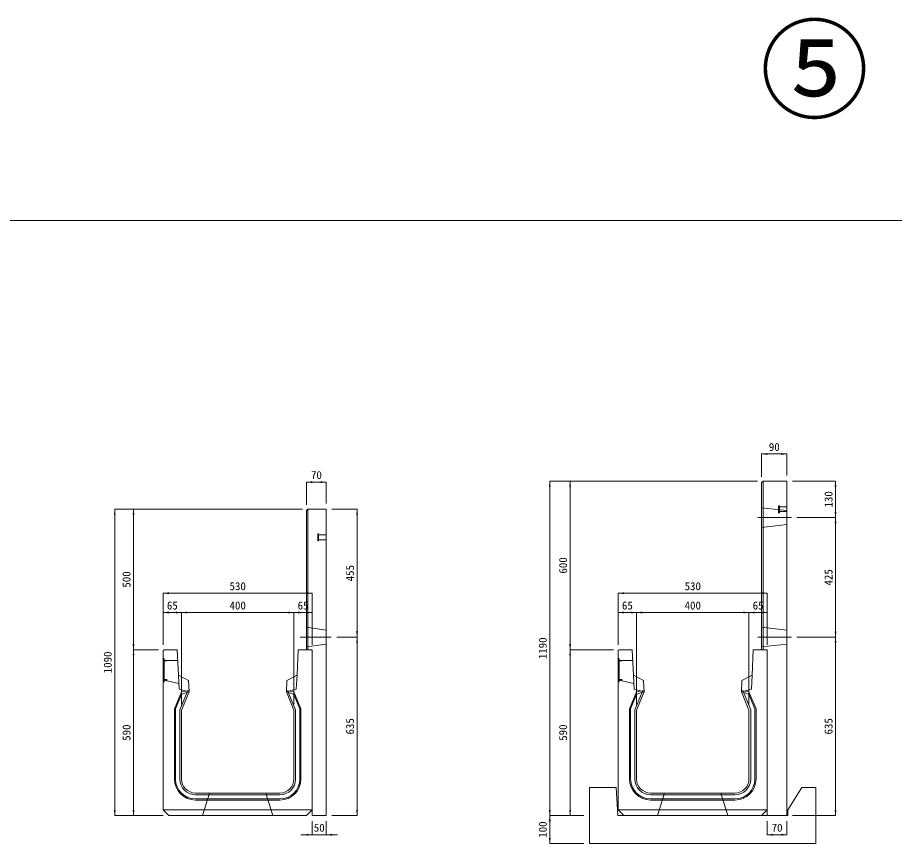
# Model space of a CAD drawing. Units: millimetres at full size; some dimension numbers follow another scale. Extents: x -7442 to 51876, y 9625 to 40052.
# Drawn here: x 24104 to 27223, y 36446 to 39396 of the extents above; entities that cross this region are included whole.
import ezdxf
from ezdxf.enums import TextEntityAlignment as Align

# ---------------------------------------------------------------- set-up
doc = ezdxf.new("R2010")
doc.units = ezdxf.units.MM
doc.header["$LTSCALE"] = 16
for name, pattern in [('DASHED', [7.5, 6, -1.5]), ('USER1', [13.5, 7.5, -6]), ('USER2', [285.75, 190.5, -31.75, 31.75, -31.75])]:
    doc.linetypes.add(name, pattern=pattern)
for name, color, linetype, lineweight in [('HOLE', 7, 'DASHED', 9), ('KIJUN', 5, 'Continuous', 9), ('WWAY', 5, 'Continuous', 9), ('寸法線', 7, 'Continuous', 9), ('本体', 2, 'Continuous', 13), ('補助線', 8, 'Continuous', 9), ('ｲﾝｻｰﾄ', 3, 'USER1', 9)]:
    doc.layers.add(name, color=color, linetype=linetype, lineweight=lineweight)
doc.styles.add('ＭＳ ゴシック', font='')
doc.styles.get('ＭＳ ゴシック').set_extended_font_data('MS Gothic')

# ---------------------------------------------------------------- blocks, each defined once
blk = doc.blocks.new('filled_arrow')
at = {"color": 0, "linetype": 'Continuous', "lineweight": -2}
blk.add_solid([(7.5, 1.25), (0, 0), (7.5, -1.25)], dxfattribs=at)

msp = doc.modelspace()

# ---------------------------------------------------------------- linework, layer by layer
at = {"layer": 'HOLE'}
for points in [[(24786.84, 36636.12), (24986.84, 36636.12), (25011.84, 36556.12), (24761.84, 36556.12)], [(26405.59, 36636.12), (26605.59, 36636.12), (26630.59, 36556.12), (26380.59, 36556.12)]]:
    msp.add_lwpolyline(points, close=True, dxfattribs=at)
at = {"layer": 'KIJUN'}
for p, q in [((24686.96, 36996.59), (24687.09, 36986.46)), ((24706.84, 36994.92), (24713.84, 36996.12)), ((25066.83, 36994.92), (25059.84, 36996.12)), ((25086.72, 36996.59), (25086.59, 36986.46)), ((26305.71, 36996.59), (26305.84, 36986.46)), ((26325.6, 36994.92), (26332.59, 36996.12)), ((26685.59, 36994.92), (26678.59, 36996.12)), ((26705.47, 36996.59), (26705.34, 36986.46)), ((25092.84, 36932.32), (25092.84, 36686.12)), ((26711.59, 36932.32), (26711.59, 36686.12)), ((25036.84, 36636.12), (24736.84, 36636.12)), ((25036.84, 36630.12), (24736.84, 36630.12)), ((26655.59, 36636.12), (26355.59, 36636.12)), ((26655.59, 36630.12), (26355.59, 36630.12)), ((24736.84, 36615.12), (25036.84, 36615.12)), ((24736.84, 36611.12), (25036.84, 36611.12)), ((26355.59, 36615.12), (26655.59, 36615.12)), ((26355.59, 36611.12), (26655.59, 36611.12))]:
    msp.add_line(p, q, dxfattribs=at)
at = {"layer": 'KIJUN', "color": 7, "lineweight": 13}
for p, q in [((25036.84, 36636.12), (24736.84, 36636.12)), ((26655.59, 36636.12), (26355.59, 36636.12))]:
    msp.add_line(p, q, dxfattribs=at)
at = {"layer": 'KIJUN', "color": 7}
for p, q in [((24621.84, 36576.12), (25151.84, 36576.12)), ((26240.59, 36576.12), (26770.59, 36576.12))]:
    msp.add_line(p, q, dxfattribs=at)
at = {"layer": 'KIJUN', "color": 7, "lineweight": 13}
for points in [[(24686.84, 36686.12), (24686.84, 36931.12), (24713.84, 36996.12), (24711.84, 37036.12), (24675.84, 37056.12), (24671.84, 37146.12), (24624.84, 37146.12), (24621.84, 37143.12), (24621.84, 36576.12), (24641.84, 36556.12)], [(24641.84, 36556.12), (25131.84, 36556.12), (25151.84, 36576.12), (25151.84, 37143.12), (25148.84, 37146.12), (25101.84, 37146.12), (25097.84, 37056.12), (25061.84, 37036.12), (25059.84, 36996.12), (25086.84, 36931.12), (25086.84, 36686.12)], [(26305.59, 36686.12), (26305.59, 36931.12), (26332.59, 36996.12), (26330.59, 37036.12), (26294.59, 37056.12), (26290.59, 37146.12), (26243.59, 37146.12), (26240.59, 37143.12), (26240.59, 36576.12), (26260.59, 36556.12)], [(26260.59, 36556.12), (26750.59, 36556.12), (26770.59, 36576.12), (26770.59, 37143.12), (26767.59, 37146.12), (26720.59, 37146.12), (26716.59, 37056.12), (26680.59, 37036.12), (26678.59, 36996.12), (26705.59, 36931.12), (26705.59, 36686.12)]]:
    msp.add_lwpolyline(points, dxfattribs=at)
at = {"layer": 'KIJUN', "color": 7, "linetype": 'DASHED', "lineweight": 13}
for points in [[(24713.84, 36996.12), (24678.5, 37006.12), (24675.84, 37056.12)], [(25059.84, 36996.12), (25095.17, 37006.12), (25097.84, 37056.12)], [(26332.59, 36996.12), (26297.26, 37006.12), (26294.59, 37056.12)], [(26678.59, 36996.12), (26713.93, 37006.12), (26716.59, 37056.12)]]:
    msp.add_lwpolyline(points, dxfattribs=at)
at = {"layer": 'KIJUN'}
for points in [[(24713.84, 36996.12), (24713.59, 37001.15), (24686.96, 36996.59), (24661.84, 36936.11), (24661.84, 36686.12)], [(24686.84, 36686.12), (24686.84, 36931.12), (24713.84, 36996.12)], [(25111.84, 36686.12), (25111.84, 36936.11), (25086.72, 36996.59), (25060.09, 37001.15), (25059.84, 36996.12), (25086.84, 36931.12), (25086.84, 36686.12)], [(26332.59, 36996.12), (26332.34, 37001.15), (26305.71, 36996.59), (26280.59, 36936.11), (26280.59, 36686.12)], [(26305.59, 36686.12), (26305.59, 36931.12), (26332.59, 36996.12)], [(26730.59, 36686.12), (26730.59, 36936.11), (26705.47, 36996.59), (26678.84, 37001.15), (26678.59, 36996.12), (26705.59, 36931.12), (26705.59, 36686.12)], [(24680.84, 36686.12), (24680.84, 36932.32), (24706.84, 36994.92), (24687.09, 36986.46), (24665.84, 36935.31), (24665.84, 36686.12)], [(25107.84, 36686.12), (25107.84, 36935.31), (25086.59, 36986.46), (25066.83, 36994.92), (25092.84, 36932.32)], [(26299.59, 36686.12), (26299.59, 36932.32), (26325.6, 36994.92), (26305.84, 36986.46), (26284.59, 36935.31), (26284.59, 36686.12)], [(26726.59, 36686.12), (26726.59, 36935.31), (26705.34, 36986.46), (26685.59, 36994.92), (26711.59, 36932.32)]]:
    msp.add_lwpolyline(points, dxfattribs=at)
for centre, radius, start, end in [((24736.84, 36686.12), 75, 180, 270), ((24736.84, 36686.12), 71, 180, 270), ((24736.84, 36686.12), 56, 180, 270), ((24736.84, 36686.12), 50, 180, 270), ((25036.84, 36686.12), 75, 270, 0), ((25036.84, 36686.12), 50, 270, 0), ((25036.84, 36686.12), 56, 270, 0), ((25036.84, 36686.12), 71, 270, 0), ((26355.59, 36686.12), 75, 180, 270), ((26355.59, 36686.12), 71, 180, 270), ((26355.59, 36686.12), 56, 180, 270), ((26355.59, 36686.12), 50, 180, 270), ((26655.59, 36686.12), 75, 270, 0), ((26655.59, 36686.12), 50, 270, 0), ((26655.59, 36686.12), 56, 270, 0), ((26655.59, 36686.12), 71, 270, 0)]:
    msp.add_arc(centre, radius, start, end, dxfattribs=at)
at = {"layer": 'KIJUN', "color": 7, "lineweight": 13}
for centre, start, end in [((24736.84, 36686.12), 180, 270), ((25036.84, 36686.12), 270, 0), ((26355.59, 36686.12), 180, 270), ((26655.59, 36686.12), 270, 0)]:
    msp.add_arc(centre, 50, start, end, dxfattribs=at)
at = {"layer": 'WWAY', "color": 7, "linetype": 'DASHED', "lineweight": 13}
for points in [[(24621.84, 37116.12), (24625.04, 37114.12), (24625.04, 37032.12), (24621.84, 37030.12)], [(24673.53, 37108.12), (24625.04, 37108.12), (24625.04, 37114.12), (24621.84, 37116.12)], [(26240.59, 37116.12), (26243.79, 37114.12), (26243.79, 37032.12), (26240.59, 37030.12)], [(26292.28, 37108.12), (26243.79, 37108.12), (26243.79, 37114.12), (26240.59, 37116.12)], [(24621.84, 37030.12), (24625.04, 37032.12), (24625.04, 37038.12), (24677.44, 37026.12)], [(26240.59, 37030.12), (26243.79, 37032.12), (26243.79, 37038.12), (26296.19, 37026.12)]]:
    msp.add_lwpolyline(points, dxfattribs=at)
at = {"layer": 'WWAY'}
for points in [[(24623.04, 37113.12), (24625.04, 37113.12), (24625.04, 37033.12), (24623.04, 37033.12)], [(24625.04, 37108.12), (24635.04, 37108.12), (24635.04, 37106.12), (24625.04, 37106.12)], [(26241.79, 37113.12), (26243.79, 37113.12), (26243.79, 37033.12), (26241.79, 37033.12)], [(26243.79, 37108.12), (26253.79, 37108.12), (26253.79, 37106.12), (26243.79, 37106.12)], [(24625.04, 37040.12), (24635.04, 37040.12), (24635.04, 37038.12), (24625.04, 37038.12)], [(26243.79, 37040.12), (26253.79, 37040.12), (26253.79, 37038.12), (26243.79, 37038.12)]]:
    msp.add_lwpolyline(points, close=True, dxfattribs=at)
at = {"layer": '寸法線'}
for p, q in [((26750.59, 37842.56), (26840.59, 37842.56)), ((26750.59, 37761.12), (26750.59, 37842.56)), ((26840.59, 37766.12), (26840.59, 37842.56)), ((25996.86, 36556.12), (25996.86, 37746.12)), ((26735.59, 37746.12), (25996.86, 37746.12)), ((26069.2, 37146.12), (26069.2, 37746.12)), ((26735.59, 37746.12), (26069.2, 37746.12)), ((26860.59, 37746.12), (27013.46, 37746.12)), ((27013.46, 37616.12), (27013.46, 37746.12)), ((25131.84, 37742.56), (25201.84, 37742.56)), ((25131.84, 37661.12), (25131.84, 37742.56)), ((25201.84, 37666.12), (25201.84, 37742.56)), ((24449.37, 36556.12), (24449.37, 37646.12)), ((25116.84, 37646.12), (24449.37, 37646.12)), ((24516.26, 37146.12), (24516.26, 37646.12)), ((25116.84, 37646.12), (24516.26, 37646.12)), ((25221.84, 37646.12), (25311.27, 37646.12)), ((25311.27, 37191.12), (25311.27, 37646.12)), ((26876.2, 37616.12), (27013.46, 37616.12)), ((26876.2, 37616.12), (27013.46, 37616.12)), ((27013.46, 37191.12), (27013.46, 37616.12)), ((24621.84, 37347.13), (25151.84, 37347.13)), ((24621.84, 37163.12), (24621.84, 37347.13)), ((25151.84, 37163.12), (25151.84, 37347.13)), ((26240.59, 37347.13), (26770.59, 37347.13)), ((26240.59, 37163.12), (26240.59, 37347.13)), ((26770.59, 37163.12), (26770.59, 37347.13)), ((24621.84, 37278.46), (24686.84, 37278.46)), ((24621.84, 37163.12), (24621.84, 37278.46)), ((24686.84, 37278.46), (25086.84, 37278.46)), ((24686.84, 36951.12), (24686.84, 37278.46)), ((24686.84, 36951.12), (24686.84, 37278.46)), ((25086.84, 36951.12), (25086.84, 37278.46)), ((25086.84, 37278.46), (25151.84, 37278.46)), ((25086.84, 36951.12), (25086.84, 37278.46)), ((25151.84, 37163.12), (25151.84, 37278.46)), ((26240.59, 37278.46), (26305.59, 37278.46)), ((26240.59, 37163.12), (26240.59, 37278.46)), ((26305.59, 37278.46), (26705.59, 37278.46)), ((26305.59, 36951.12), (26305.59, 37278.46)), ((26305.59, 36951.12), (26305.59, 37278.46)), ((26705.59, 36951.12), (26705.59, 37278.46)), ((26705.59, 37278.46), (26770.59, 37278.46)), ((26705.59, 36951.12), (26705.59, 37278.46)), ((26770.59, 37163.12), (26770.59, 37278.46)), ((25239.27, 37191.12), (25311.27, 37191.12)), ((25239.27, 37191.12), (25311.27, 37191.12)), ((25311.27, 36556.12), (25311.27, 37191.12)), ((26876.2, 37191.12), (27013.46, 37191.12)), ((26876.2, 37191.12), (27013.46, 37191.12)), ((27013.46, 36556.12), (27013.46, 37191.12)), ((24516.26, 36556.12), (24516.26, 37146.12)), ((24604.84, 37146.12), (24516.26, 37146.12)), ((24604.84, 37146.12), (24516.26, 37146.12)), ((26069.2, 36556.12), (26069.2, 37146.12)), ((26223.59, 37146.12), (26069.2, 37146.12)), ((26223.59, 37146.12), (26069.2, 37146.12)), ((24621.84, 36556.12), (24449.37, 36556.12)), ((24621.84, 36556.12), (24516.26, 36556.12)), ((25151.84, 36536.12), (25151.84, 36487.86)), ((25201.84, 36536.12), (25201.84, 36487.86)), ((25221.84, 36556.12), (25311.27, 36556.12)), ((26118.59, 36556.12), (25996.86, 36556.12)), ((25996.86, 36456.12), (25996.86, 36556.12)), ((26118.59, 36556.12), (25996.86, 36556.12)), ((26118.59, 36556.12), (26069.2, 36556.12)), ((26770.59, 36536.12), (26770.59, 36487.86)), ((26840.59, 36536.12), (26840.59, 36487.86)), ((26860.59, 36556.12), (27013.46, 36556.12)), ((25111.84, 36487.86), (25241.84, 36487.86)), ((26770.59, 36487.86), (26840.59, 36487.86)), ((26118.59, 36456.12), (25996.86, 36456.12))]:
    msp.add_line(p, q, dxfattribs=at)
at = {"layer": '寸法線', "linetype": 'USER2'}
for p, q in [((26856.2, 37616.12), (26736.93, 37616.12)), ((25219.27, 37191.12), (25108.9, 37191.12)), ((26856.2, 37191.12), (26736.93, 37191.12))]:
    msp.add_line(p, q, dxfattribs=at)
at = {"layer": '本体'}
for p, q in [((26750.59, 37741.12), (26755.59, 37746.12)), ((26755.59, 37746.12), (26840.59, 37746.12)), ((26840.59, 37746.12), (26840.59, 36556.12)), ((26750.59, 37146.12), (26750.59, 37741.12)), ((26770.59, 37146.12), (26750.59, 37146.12)), ((26770.59, 36556.12), (26770.59, 37146.12)), ((26138.59, 36656.12), (26138.59, 36456.12)), ((26233.59, 36656.12), (26138.59, 36656.12)), ((26238.59, 36556.12), (26233.59, 36656.12)), ((26893.59, 36656.12), (26843.59, 36576.13)), ((26943.59, 36656.12), (26893.59, 36656.12)), ((26943.59, 36656.12), (26943.59, 36456.12)), ((26843.59, 36576.13), (26843.59, 36556.12)), ((26843.59, 36556.12), (26238.59, 36556.12)), ((26840.59, 36556.12), (26770.59, 36556.12)), ((26943.59, 36456.12), (26138.59, 36456.12))]:
    msp.add_line(p, q, dxfattribs=at)
at = {"layer": '本体', "color": 4, "lineweight": 5}
for p, q in [((26755.59, 37746.12), (26755.59, 37146.12)), ((25136.84, 37646.12), (25136.84, 37146.12))]:
    msp.add_line(p, q, dxfattribs=at)
at = {"layer": '本体', "linetype": 'USER1', "lineweight": 9}
for p, q in [((26750.59, 37651.12), (26840.59, 37641.12)), ((26750.59, 37581.12), (26840.59, 37591.12)), ((25131.84, 37226.12), (25201.84, 37216.12)), ((26750.59, 37226.12), (26840.59, 37216.12)), ((25131.84, 37156.12), (25201.84, 37166.12)), ((26750.59, 37156.12), (26840.59, 37166.12))]:
    msp.add_line(p, q, dxfattribs=at)
at = {"layer": '本体'}
msp.add_lwpolyline([(25131.84, 37641.12), (25136.84, 37646.12), (25201.84, 37646.12), (25201.84, 36556.12), (25151.84, 36556.12), (25151.84, 37146.12), (25131.84, 37146.12)], close=True, dxfattribs=at)
at = {"layer": '補助線', "color": 1, "lineweight": 13}
msp.add_lwpolyline([(20374.36, 38673.09), (33502.72, 38673.09), (33502.72, 30881.96), (20374.36, 30881.96)], close=True, dxfattribs=at)
at = {"layer": 'ｲﾝｻｰﾄ'}
for p, q in [((26810.59, 37658.62), (26810.59, 37633.62)), ((26813.59, 37658.62), (26810.59, 37658.62)), ((26813.59, 37658.62), (26813.59, 37633.62)), ((26840.59, 37654.62), (26813.59, 37654.62)), ((26840.59, 37654.62), (26840.59, 37637.62)), ((26813.59, 37633.62), (26810.59, 37633.62)), ((26840.59, 37637.62), (26813.59, 37637.62)), ((25171.84, 37558.62), (25171.84, 37533.62)), ((25174.84, 37558.62), (25171.84, 37558.62)), ((25174.84, 37558.62), (25174.84, 37533.62)), ((25174.84, 37533.62), (25171.84, 37533.62)), ((25201.84, 37554.62), (25174.84, 37554.62)), ((25201.84, 37537.62), (25174.84, 37537.62)), ((25201.84, 37554.62), (25201.84, 37537.62))]:
    msp.add_line(p, q, dxfattribs=at)

# ---------------------------------------------------------------- block references
at = {"layer": '寸法線', "xscale": 2.67, "yscale": 2.67}
for p in [(26750.59, 37842.56), (25131.84, 37742.56), (24621.84, 37347.13), (26240.59, 37347.13), (24621.84, 37278.46), (24686.84, 37278.46), (25086.84, 37278.46), (26240.59, 37278.46), (26305.59, 37278.46), (26705.59, 37278.46), (25201.84, 36487.86), (26770.59, 36487.86)]:
    msp.add_blockref('filled_arrow', p, dxfattribs=at)
for p, rotation in [((26840.59, 37842.56), 180), ((25201.84, 37742.56), 180), ((25996.86, 37746.12), 270), ((26069.2, 37746.12), 270), ((27013.46, 37746.12), 270), ((24449.37, 37646.12), 270), ((24516.26, 37646.12), 270), ((25311.27, 37646.12), 270), ((27013.46, 37616.12), 90), ((27013.46, 37616.12), 270), ((25151.84, 37347.13), 180), ((26770.59, 37347.13), 180), ((24686.84, 37278.46), 180), ((25086.84, 37278.46), 180), ((25151.84, 37278.46), 180), ((26305.59, 37278.46), 180), ((26705.59, 37278.46), 180), ((26770.59, 37278.46), 180), ((25311.27, 37191.12), 90), ((25311.27, 37191.12), 270), ((27013.46, 37191.12), 90), ((27013.46, 37191.12), 270), ((24516.26, 37146.12), 90), ((26069.2, 37146.12), 90), ((24516.26, 37146.12), 270), ((26069.2, 37146.12), 270), ((24449.37, 36556.12), 90), ((24516.26, 36556.12), 90), ((25311.27, 36556.12), 90), ((25996.86, 36556.12), 90), ((26069.2, 36556.12), 90), ((27013.46, 36556.12), 90), ((25996.86, 36556.12), 270), ((25151.84, 36487.86), 180), ((25996.86, 36456.12), 90), ((26840.59, 36487.86), 180)]:
    msp.add_blockref('filled_arrow', p, dxfattribs=dict(at, rotation=rotation))

# ---------------------------------------------------------------- texts
at = {"layer": '寸法線', "style": 'ＭＳ ゴシック'}
for s, p in [('90', (26795.59, 37867.56)), ('70', (25166.84, 37767.56)), ('530', (24886.84, 37372.13)), ('530', (26505.59, 37372.13)), ('65', (24654.34, 37303.46)), ('400', (24886.84, 37303.46)), ('65', (25119.34, 37303.46)), ('65', (26273.09, 37303.46)), ('400', (26505.59, 37303.46)), ('65', (26738.09, 37303.46)), ('50', (25176.84, 36512.86)), ('70', (26805.59, 36512.86))]:
    msp.add_text(s, height=28.48, dxfattribs=at).set_placement(p, align=Align.MIDDLE_CENTER)
for s, p in [('130', (26988.46, 37681.12)), ('600', (26044.2, 37446.12)), ('455', (25286.27, 37418.62)), ('500', (24491.26, 37396.12)), ('425', (26988.46, 37403.62)), ('1190', (25971.86, 37151.12)), ('1090', (24424.37, 37101.12)), ('590', (24491.26, 36851.12)), ('635', (25286.27, 36873.62)), ('590', (26044.2, 36851.12)), ('635', (26988.46, 36873.62)), ('100', (25971.86, 36506.12))]:
    msp.add_text(s, height=28.48, rotation=90, dxfattribs=at).set_placement(p, align=Align.MIDDLE_CENTER)
at = {"layer": '補助線', "color": 1, "style": 'ＭＳ ゴシック'}
msp.add_text('⑤', height=284.8, dxfattribs=at).set_placement((26938.54, 38981.43), align=Align.BOTTOM_CENTER)

doc.saveas('drawing.dxf')
